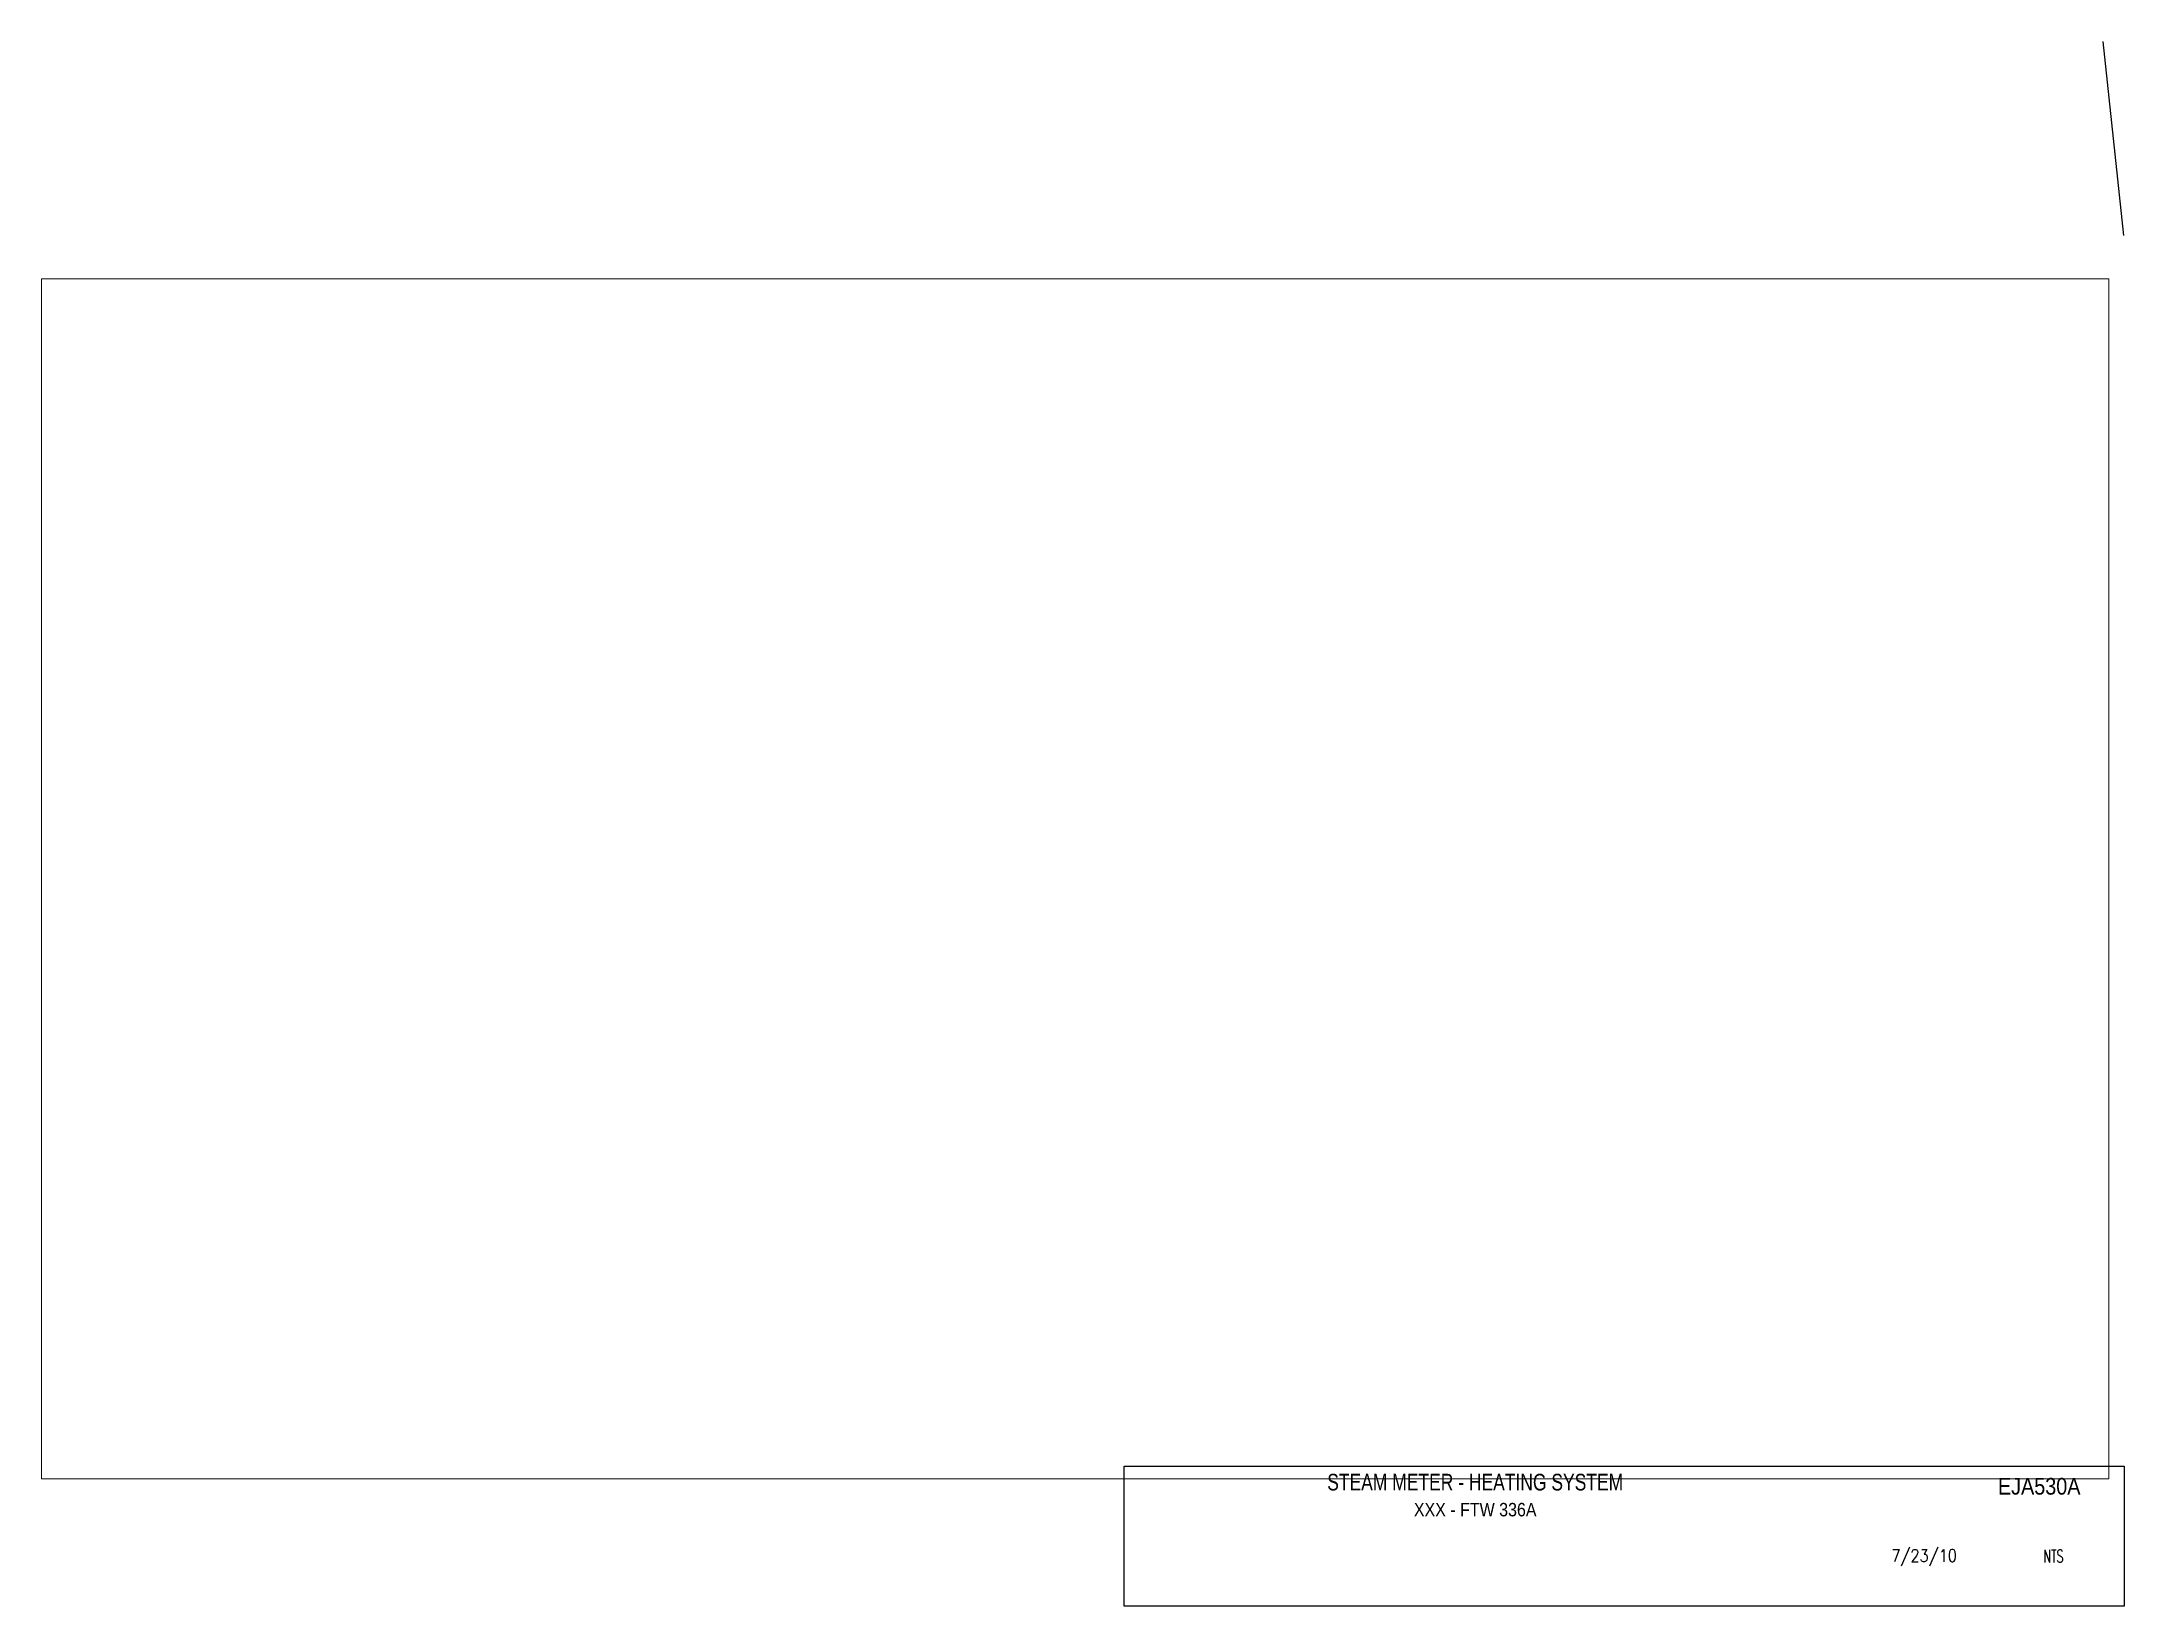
# Paper-space layout 'EJA530A' of a CAD drawing. Header units: inches. Extents: x 1.3 to 16.9, y 0.1 to 11.8.
import ezdxf
from ezdxf.enums import TextEntityAlignment as Align

# ---------------------------------------------------------------- set-up
doc = ezdxf.new("R2010")
doc.units = ezdxf.units.IN
doc.header["$LTSCALE"] = 0.5
doc.header["$MEASUREMENT"] = 0
doc.layers.add('FH-TBINFO', color=51, linetype='Continuous', lineweight=13)
doc.layers.add('FH-TBLOCK', color=101, linetype='Continuous')
doc.styles.add('PRT1', font='arial.ttf', dxfattribs={"width": 0.85, "height": 0.1875})
doc.styles.add('romans', font='romans.shx', dxfattribs={"width": 0.7})

psp = doc.layouts.new('EJA530A')

# ---------------------------------------------------------------- linework, layer by layer
psp.add_line((16.922, 10.378), (16.767, 11.832))
at = {"layer": 'DEFPOINTS'}
psp.add_lwpolyline([(9.425, 1.149), (16.925, 1.149), (16.925, 0.099), (9.425, 0.099)], close=True, dxfattribs=at)

# ---------------------------------------------------------------- texts
at = {"layer": 'FH-TBINFO', "style": 'PRT1', "width": 0.85}
psp.add_text('EJA530A', height=0.125, dxfattribs=at).set_placement((16.287, 0.999), align=Align.MIDDLE_CENTER)
at = {"layer": 'FH-TBINFO', "style": 'romans'}
for s, width, p in [('7/23/10', 0.85, (15.178, 0.432)), ('NTS', 0.65, (16.318, 0.428))]:
    psp.add_text(s, height=0.0938, dxfattribs=dict(at, width=width)).set_placement(p)
at = {"layer": 'FH-TBLOCK', "style": 'PRT1'}
for s, height, width, p in [('STEAM METER - HEATING SYSTEM', 0.125, 0.75, (12.058, 1.03)), ('XXX - FTW 336A', 0.101, 0.85, (12.058, 0.824))]:
    psp.add_text(s, height=height, dxfattribs=dict(at, width=width)).set_placement(p, align=Align.MIDDLE_CENTER)

# ---------------------------------------------------------------- viewports
at = {"layer": 'DEFPOINTS'}
psp.add_viewport(center=(9.059, 5.554), size=(15.5, 9), view_center_point=(-3423.434, -125.599), view_height=108.97801, dxfattribs=at)

doc.saveas('drawing.dxf')
